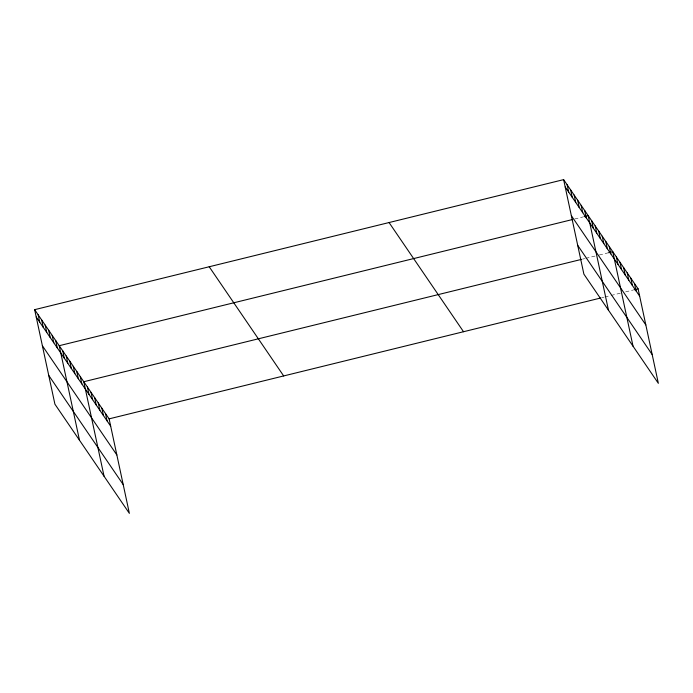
<?xml version="1.0" encoding="UTF-8"?>
<svg xmlns="http://www.w3.org/2000/svg" width="693" height="693" viewBox="0 0 693 693"><rect width="100%" height="100%" fill="white"/><g stroke="black" fill="none" stroke-linecap="round" stroke-linejoin="round"><path stroke-width="0.52" stroke-dasharray="3.46 2.6" d="M574.688 218.988L583.004 216.944M582.64 259.104L584.719 258.593M585.758 258.333L595.105 256.038M599.263 255.015L608.61 252.72M601.723 297.756L603.802 297.245M604.842 296.994L610.031 295.712M611.07 295.461L620.426 293.156M625.623 291.883L632.891 290.09"/><path stroke-width="1.04" d="M34.65 309.667L109.113 418.858L129.374 513.366L54.912 404.184L34.65 309.667L563.626 179.634L638.088 288.816L658.35 383.333L583.887 274.142L563.626 179.634M572.609 219.499L59.226 345.703L79.487 440.211M584.043 216.684L588.201 215.662L608.463 310.178M581.6 259.355L83.792 381.73L104.063 476.247M608.61 252.72L612.768 251.698L633.03 346.205M109.113 418.858L600.684 298.007M633.93 289.839L638.088 288.816M565.193 186.963L639.656 296.145M571.361 215.731L645.824 324.913M577.719 245.374L652.182 354.556M389.059 222.548L463.53 331.73M209.208 266.762L283.68 375.944M36.218 317.004L110.689 426.186M42.386 345.772L116.857 454.954M48.744 375.415L123.207 484.598M634.467 283.515L636.044 290.843M630.855 278.214L632.423 285.542M627.234 272.903L628.811 280.241M623.622 267.602L625.19 274.93M620.001 262.3L621.578 269.629M616.389 256.999L617.957 264.328M609.26 246.543L610.828 253.881M605.751 241.398L607.319 248.726M602.243 236.252L603.811 243.581M598.726 231.107L600.303 238.435M595.218 225.961L596.786 233.29M591.709 220.807L593.277 228.144M584.684 210.516L586.261 217.845M581.176 205.371L582.744 212.699M577.667 200.225L579.235 207.553M574.159 195.071L575.727 202.408M570.642 189.925L572.219 197.254M567.134 184.78L568.702 192.108M105.501 413.548L107.068 420.876M101.88 408.246L103.456 415.575M98.267 402.945L99.835 410.273M94.646 397.643L96.214 404.972M91.034 392.342L92.602 399.67M87.413 387.032L88.981 394.369M80.284 376.585L81.861 383.913M76.776 371.439L78.344 378.768M73.267 366.294L74.835 373.622M69.75 361.14L71.327 368.477M66.242 355.994L67.819 363.323M62.734 350.849L64.302 358.177M55.709 340.558L57.285 347.886M52.2 335.403L53.777 342.74M48.692 330.258L50.26 337.586M45.184 325.112L46.752 332.441M41.667 319.967L43.243 327.295M38.158 314.821L39.735 322.15"/></g></svg>
